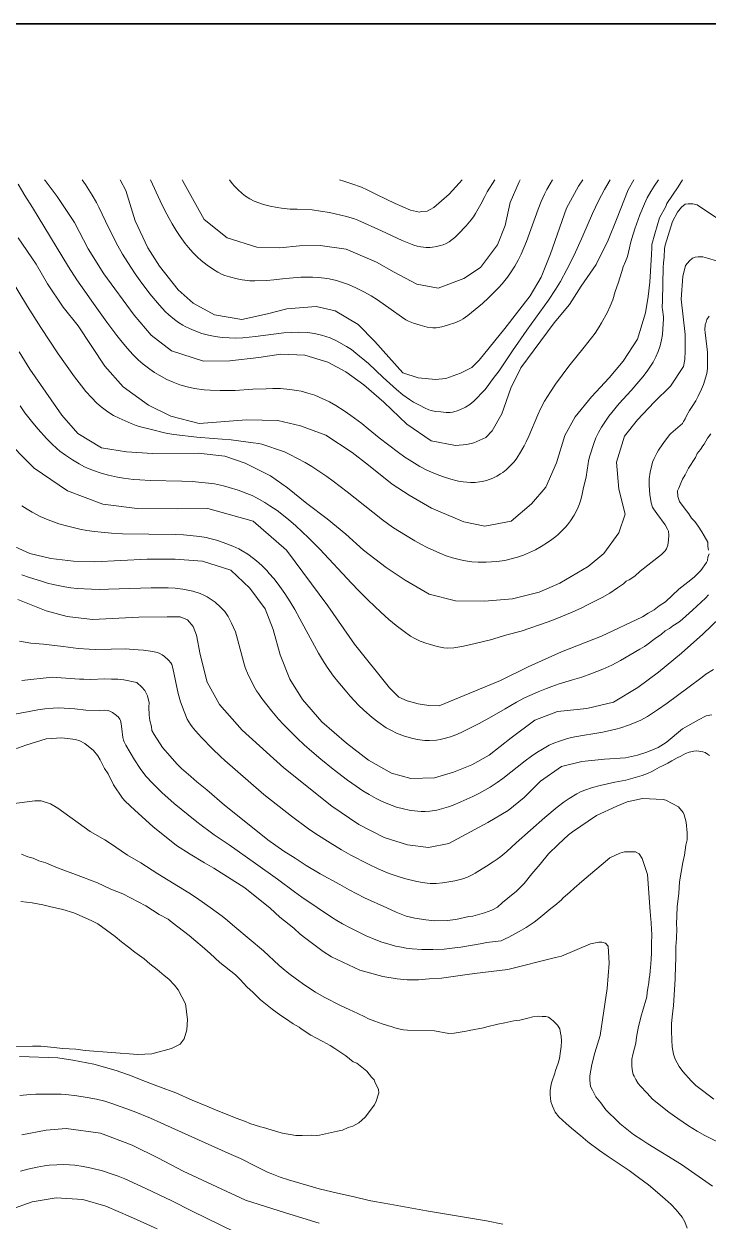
# Model space of a CAD drawing. Header units: metres. Extents: x 548946 to 557077, y 1838800 to 1845419.
# Drawn here: x 550508 to 550861, y 1844481 to 1845099 of the extents above; entities that cross this region are included whole.
import ezdxf

# ---------------------------------------------------------------- set-up
doc = ezdxf.new("R2010")
doc.units = ezdxf.units.M
doc.header["$LTSCALE"] = 28
for name, color, linetype, lineweight in [('1', 7, 'Continuous', 13), ('2', 7, 'Continuous', 13), ('55', 7, 'Continuous', 35)]:
    doc.layers.add(name, color=color, linetype=linetype, lineweight=lineweight)

msp = doc.modelspace()

# ---------------------------------------------------------------- linework, layer by layer
at = {"layer": '1'}
for points in [[(550810.95, 1844953.37), (550809.35, 1844950.04), (550806.5, 1844944.82), (550805.23, 1844942.75), (550803.11, 1844939.6), (550797.43, 1844932.28), (550789.6, 1844922.5), (550782.63, 1844913.14), (550780.03, 1844909.34), (550777.06, 1844904.39), (550775.17, 1844900.83), (550773.55, 1844897.4), (550768.88, 1844886.32), (550767.57, 1844883.51), (550766.5, 1844881.37), (550764.72, 1844878.12), (550762.75, 1844875.06), (550761.36, 1844873.24), (550759.85, 1844871.54), (550757.26, 1844869.1), (550755.45, 1844867.68), (550754.4, 1844866.97), (550752.45, 1844865.81), (550750.42, 1844864.8), (550747.08, 1844863.55), (550744.84, 1844862.99), (550743.57, 1844862.78), (550741.22, 1844862.58), (550738.83, 1844862.56), (550735.08, 1844862.81), (550732.63, 1844863.18), (550731.25, 1844863.48), (550728.71, 1844864.17), (550724.83, 1844865.45), (550722.45, 1844866.32), (550718.78, 1844867.84), (550716.39, 1844868.95), (550712.76, 1844870.84), (550707.21, 1844874.22), (550705.04, 1844875.61), (550701.68, 1844877.93), (550691.79, 1844885.6), (550686.13, 1844890.23), (550682.71, 1844892.92), (550677.07, 1844897.13), (550673.66, 1844899.52), (550669.4, 1844902.21), (550666.06, 1844904.04), (550662.72, 1844905.67), (550658.47, 1844907.48), (550655.01, 1844908.62), (550651.49, 1844909.53), (550649.25, 1844909.99), (550645.67, 1844910.54), (550640.76, 1844910.92), (550636.83, 1844910.96), (550633.4, 1844910.87), (550626.48, 1844910.56), (550617.51, 1844910.02), (550609.67, 1844909.89), (550604.55, 1844910.05), (550601.37, 1844910.3), (550596.5, 1844910.97), (550592.63, 1844911.8), (550588.96, 1844912.9), (550585.47, 1844914.22), (550582.15, 1844915.71), (550578.26, 1844917.8), (550575.82, 1844919.31), (550573.46, 1844920.91), (550570.07, 1844923.49), (550567.39, 1844925.84), (550564.7, 1844928.56), (550561.96, 1844931.6), (550559.19, 1844934.87), (550556.38, 1844938.4), (550551.26, 1844945.24), (550544.33, 1844954.77), (550539.81, 1844961.16), (550535.81, 1844967.02), (550531.54, 1844973.7), (550512.91, 1845004.31), (550508.91, 1845010.61), (550505.48, 1845016.44)], [(550519.09, 1845018.59), (550519.4, 1845018.23), (550525.66, 1845010.05), (550534.55, 1844996.58), (550541.55, 1844983.02), (550549.61, 1844970.21), (550565.38, 1844948.75), (550574.05, 1844938.43), (550584.6, 1844930.48), (550601.09, 1844925.11), (550614.66, 1844925.25), (550629.71, 1844926.96), (550641.08, 1844928.63), (550653.46, 1844928.13), (550665.29, 1844924.64), (550674.5, 1844919.59), (550683.77, 1844912.89), (550694.05, 1844904.02), (550706, 1844892.67), (550718.54, 1844884.06), (550731.17, 1844881.53), (550736.88, 1844882.03), (550740.6, 1844883.01), (550746.8, 1844885.71), (550749.97, 1844889.15), (550754.94, 1844897.97), (550759.68, 1844911.08), (550764.84, 1844921.57), (550782.02, 1844944.86), (550789.83, 1844954.38), (550796, 1844963.85), (550803.75, 1844975.01), (550809.83, 1844987.52), (550814.21, 1844998.17), (550820.22, 1845013.46), (550823.11, 1845018.59)], [(550558.06, 1845018.59), (550560.96, 1845013.06), (550565.9, 1844997.49), (550572.32, 1844983.48), (550578.33, 1844974.13), (550587.98, 1844961.88), (550595.74, 1844955.01), (550606.71, 1844949.02), (550620.96, 1844946.57), (550634.08, 1844949.58), (550644.08, 1844952.11), (550659.19, 1844953.32), (550668.98, 1844951), (550680.96, 1844943.97), (550689.56, 1844935.29), (550703.86, 1844919.13), (550711.81, 1844916.43), (550720.74, 1844915.69), (550726.2, 1844916.18), (550733.65, 1844918.88), (550739.61, 1844921.83), (550743.33, 1844925.52), (550756.5, 1844941.99), (550769.6, 1844958.72), (550775.23, 1844968.38), (550780.09, 1844980.49), (550788.34, 1845004.03), (550794.56, 1845015.28), (550796.86, 1845018.59)], [(550618.4, 1844967.52), (550614.47, 1844968.5), (550612.03, 1844969.31), (550610.72, 1844969.86), (550608.43, 1844971), (550606.22, 1844972.3), (550602.93, 1844974.53), (550599.84, 1844977.02), (550597.97, 1844978.79), (550595.67, 1844981.18), (550593.41, 1844983.69), (550591.67, 1844985.77), (550589.04, 1844989.35), (550586.95, 1844992.54), (550584.95, 1844995.9), (550583.42, 1844998.65), (550581.06, 1845003.17), (550578.83, 1845007.76), (550573.84, 1845018.59)], [(550650.7, 1844984.49), (550640.53, 1844983.47), (550628.54, 1844983.88), (550613.4, 1844988.65), (550601.53, 1844998.1), (550590.22, 1845018.28), (550590.07, 1845018.59)], [(550614.51, 1845018.59), (550615.92, 1845016.71), (550617.15, 1845015.28), (550618.85, 1845013.54), (550620.98, 1845011.63), (550622.71, 1845010.23), (550624.98, 1845008.74), (550627.32, 1845007.63), (550631.99, 1845005.91), (550635.42, 1845004.98), (550639.12, 1845004.27), (550641.3, 1845003.96), (550645.88, 1845003.55), (550649.49, 1845003.45), (550657.17, 1845003.05), (550661.54, 1845002.52), (550666.03, 1845001.73), (550674.92, 1844999.67), (550679.03, 1844998.43), (550680.78, 1844997.79), (550692.89, 1844992.35), (550703.58, 1844987.35), (550709.59, 1844984.87), (550711.41, 1844984.32), (550713.23, 1844983.99), (550715.9, 1844983.77), (550717.97, 1844983.79), (550719.31, 1844983.9), (550721.45, 1844984.26), (550723.18, 1844984.66), (550724.8, 1844985.12), (550726.35, 1844985.75), (550727.86, 1844986.66), (550729.34, 1844987.76), (550730.77, 1844988.93), (550732.51, 1844990.52), (550736.58, 1844994.8), (550739.21, 1844997.91), (550740.38, 1844999.53), (550741.42, 1845001.29), (550744.1, 1845006.06), (550746.16, 1845010.06)], [(550781.15, 1845018.59), (550779.92, 1845016.55), (550778.27, 1845013.64), (550777.05, 1845011.29), (550775.32, 1845007.44), (550773.75, 1845003.45), (550767.71, 1844986.8), (550766.42, 1844983.57), (550764.98, 1844980.31), (550763.4, 1844977.11), (550761.71, 1844974.11), (550759.46, 1844970.61), (550757.89, 1844968.39), (550755.17, 1844964.99), (550753.21, 1844962.84), (550748.13, 1844957.68), (550745.03, 1844954.8), (550737.43, 1844948.56), (550735.12, 1844946.92), (550733.78, 1844946.16), (550731.23, 1844945.05), (550726.99, 1844943.63), (550724.06, 1844942.76), (550721.08, 1844942.22), (550719.45, 1844942.19), (550716.52, 1844942.62), (550712.88, 1844943.6), (550709.42, 1844944.66), (550706.86, 1844945.68), (550705.51, 1844946.39), (550703.21, 1844947.92), (550697.97, 1844951.8), (550690.92, 1844956.74), (550687.63, 1844958.8), (550684.21, 1844960.7), (550679.62, 1844962.95), (550675.87, 1844964.54), (550672.76, 1844965.68), (550669.74, 1844966.62), (550666.02, 1844967.5), (550663.52, 1844967.92), (550660.35, 1844968.29), (550657.36, 1844968.45), (550654.41, 1844968.45), (550651.36, 1844968.33), (550645.42, 1844967.91), (550641.94, 1844967.56), (550637.36, 1844966.98), (550633.75, 1844966.71), (550627.53, 1844966.54), (550624.99, 1844966.6), (550620.98, 1844967.04), (550618.4, 1844967.52)], [(550764.54, 1845018.59), (550763.95, 1845017.53), (550759.31, 1845006.84), (550756.72, 1844994.99), (550752.76, 1844985.14), (550743.92, 1844973.46), (550735.43, 1844967.68), (550722.14, 1844962.74), (550711.24, 1844964.81), (550699.49, 1844970.97), (550690.39, 1844976.16), (550674.76, 1844982.9), (550661.21, 1844984.79), (550650.7, 1844984.49)], [(550746.16, 1845010.06), (550747.44, 1845012.35), (550751.34, 1845018.59)], [(550835.75, 1845018.59), (550833.54, 1845015.38), (550831.84, 1845012.65), (550829.97, 1845009.29), (550828.54, 1845006.24), (550826.26, 1845000.55), (550823.66, 1844993.26), (550822.1, 1844988.41), (550821.45, 1844985.93), (550820.93, 1844983.53), (550819.75, 1844979.03), (550818.82, 1844976.45), (550817.63, 1844973.72), (550816.84, 1844971.25), (550815.1, 1844965.37), (550813.55, 1844960.97), (550812.28, 1844956.65), (550810.95, 1844953.37)], [(550848.27, 1845018.59), (550845.91, 1845015.04), (550840.19, 1845006.48), (550839.57, 1845004.79), (550836.38, 1844998.95), (550833.87, 1844990.76), (550832.45, 1844985.33), (550832.46, 1844983.51), (550832.24, 1844980.04), (550831.43, 1844965.75), (550830.46, 1844958.39)], [(550574.34, 1844889.88), (550580.94, 1844888.15), (550582.64, 1844887.81), (550585.83, 1844887.34), (550597.62, 1844885.92), (550606.05, 1844885.17), (550615.43, 1844884.54), (550626.8, 1844883.01), (550629.69, 1844882.55), (550631.18, 1844882.21), (550633.7, 1844881.46), (550639.86, 1844879.41), (550642.87, 1844878.32), (550645.69, 1844877), (550653.6, 1844872.85), (550657, 1844870.74), (550664.81, 1844865.53), (550668.07, 1844863.17), (550675.3, 1844857.67), (550688.39, 1844847.18), (550693.5, 1844843.26), (550698.69, 1844839.51), (550701.37, 1844837.67), (550710.14, 1844832.39), (550713.23, 1844830.65), (550716.51, 1844829.02), (550723.03, 1844826.02), (550726.25, 1844824.71), (550729.59, 1844823.62), (550733.66, 1844822.56), (550736.2, 1844822.04), (550739.45, 1844821.57), (550742.82, 1844821.35), (550746.99, 1844821.37), (550752.35, 1844821.77), (550756.48, 1844822.36), (550759.81, 1844823.06), (550763.06, 1844823.97), (550766.23, 1844825.06), (550769.33, 1844826.34), (550772.34, 1844827.8), (550775.23, 1844829.44), (550778.64, 1844831.62), (550780.8, 1844833.1), (550782.91, 1844834.69), (550784.05, 1844835.66), (550786.04, 1844837.54), (550787.9, 1844839.54), (550788.85, 1844840.67), (550790.43, 1844842.78), (550792.26, 1844845.68), (550793.98, 1844848.91), (550795.13, 1844851.57), (550795.64, 1844853.04), (550796.31, 1844855.68), (550797.03, 1844859.11), (550798.51, 1844865.44), (550799.5, 1844872.22), (550799.77, 1844873.65), (550800.42, 1844876.2), (550802.41, 1844882.54), (550803.56, 1844885.55), (550804.9, 1844888.36), (550806.41, 1844891.04), (550808.08, 1844893.65), (550810.26, 1844896.69), (550811.71, 1844898.54), (550815.61, 1844903.19), (550821.7, 1844910), (550825.7, 1844914.61), (550827.7, 1844916.95), (550830.03, 1844919.92), (550831.43, 1844921.96), (550833.06, 1844924.64), (550834.47, 1844927.32), (550835.68, 1844930.08), (550836.7, 1844933.03), (550837.45, 1844936.01), (550837.83, 1844938.88), (550838.28, 1844944.59), (550838.37, 1844946.78), (550838.33, 1844947.94), (550837.83, 1844951.77), (550837.78, 1844952.73), (550837.9, 1844956.34), (550838.29, 1844973.45), (550838.39, 1844975.81), (550838.69, 1844978.7), (550838.92, 1844983.19), (550839.22, 1844984.96), (550842.98, 1844997.16), (550845.71, 1845001.98), (550847.66, 1845004.49), (550849.61, 1845006.03), (550851.17, 1845006.22), (550853.51, 1845006.22), (550855.84, 1845005.65), (550865.78, 1844999.09)], [(550830.46, 1844958.39), (550829.2, 1844949.95), (550825.02, 1844936.4), (550817.55, 1844925.01), (550810.37, 1844916.57), (550801.34, 1844906.66), (550792.86, 1844896.29), (550787.58, 1844886.81), (550783.21, 1844872.72), (550777.66, 1844860.02), (550770.24, 1844851.56), (550759.83, 1844842.5), (550746.15, 1844839.94), (550735.47, 1844842.28), (550718.67, 1844849.27), (550707.12, 1844855.96), (550698.35, 1844861.57), (550686.17, 1844871.5), (550677.82, 1844877.92), (550664.23, 1844886.92), (550651.23, 1844891.8), (550639.49, 1844894.53), (550623.32, 1844894.86), (550598.9, 1844892.85), (550584.23, 1844896.78), (550572.79, 1844902.47), (550559.66, 1844911.78), (550550.19, 1844922.52), (550536.4, 1844943.31), (550528.71, 1844952.85), (550520.6, 1844965.02), (550514.75, 1844975.15), (550505.47, 1844988.71)], [(550501.84, 1844967.19), (550510.36, 1844953.22), (550517.16, 1844942.5), (550526.2, 1844928.87), (550534.56, 1844917.03), (550538.1, 1844912.32), (550540.37, 1844909.52), (550543.25, 1844906.28), (550546.09, 1844903.46), (550548.3, 1844901.51), (550551.74, 1844898.91), (550554.63, 1844897.14), (550557.62, 1844895.69), (550563.83, 1844892.95), (550566.39, 1844891.92), (550567.88, 1844891.44), (550574.34, 1844889.88)], [(550861.96, 1844948.36), (550860.79, 1844946.62), (550860.33, 1844945.2), (550859.87, 1844943.79), (550859.66, 1844941.28), (550859.83, 1844939.82), (550861.1, 1844929.65), (550861.1, 1844924.44), (550861.1, 1844921.36), (550860.71, 1844918.66), (550859.02, 1844913.07), (550857.94, 1844910.59), (550856.23, 1844907.05), (550855.01, 1844904.68), (550853.25, 1844901.63)], [(550685.99, 1844801.83), (550681.29, 1844806.55), (550677.48, 1844810.51), (550661.16, 1844828.13), (550655.34, 1844833.9), (550648.82, 1844840.08), (550645.02, 1844843.35), (550639.08, 1844847.98), (550635.38, 1844850.55), (550632.8, 1844852.15), (550628.72, 1844854.43), (550626.13, 1844855.72), (550623.46, 1844856.91), (550618.96, 1844858.58), (550614.33, 1844860.01), (550611.45, 1844860.78), (550606.82, 1844861.74), (550603.61, 1844862.22), (550600.33, 1844862.59), (550595.24, 1844862.97), (550590, 1844863.18), (550573.6, 1844863.61), (550568.29, 1844863.88), (550564.98, 1844864.13), (550559.86, 1844864.73), (550556.66, 1844865.24), (550552.03, 1844866.22), (550548.29, 1844867.28), (550544.36, 1844868.66), (550541.31, 1844869.91), (550539.71, 1844870.65), (550536.97, 1844872.06), (550533.5, 1844874.12), (550529.85, 1844876.57), (550527, 1844878.74), (550525.48, 1844880.02), (550522.83, 1844882.49), (550520.2, 1844885.18), (550515.88, 1844889.94), (550513.07, 1844893.25), (550509.02, 1844898.5), (550506.55, 1844901.98)], [(550853.25, 1844901.63), (550851.87, 1844899.62), (550850.32, 1844896.84), (550849.51, 1844895.26), (550848.67, 1844893.92), (550848.15, 1844893), (550842.11, 1844887.71), (550841.55, 1844887.05), (550838.57, 1844883.17), (550836.46, 1844880.13), (550835.82, 1844879.19), (550834.91, 1844877.59), (550833.51, 1844874.85), (550832.75, 1844872.95), (550832.34, 1844871.45), (550831.55, 1844867.87), (550831.06, 1844864.36), (550830.94, 1844862.53), (550830.94, 1844860.96), (550831.3, 1844856.37), (550832.05, 1844852.02), (550832.69, 1844849.8), (550833.22, 1844848.93), (550835.01, 1844846.6), (550839.3, 1844840.6), (550840.52, 1844838.49), (550840.93, 1844837.34), (550841.19, 1844835.28), (550841.03, 1844832.72), (550840.65, 1844830.22), (550839.9, 1844828.31), (550839.18, 1844827.27), (550837.31, 1844825.43), (550826.44, 1844816.72), (550823.58, 1844814.15), (550820.7, 1844812.24), (550819.19, 1844811.63), (550817.72, 1844810.24), (550814.64, 1844808.25), (550810.65, 1844805.45), (550806.71, 1844803.23), (550799.28, 1844799.39), (550796.28, 1844797.89), (550791.32, 1844795.66), (550783.46, 1844792.34), (550778.98, 1844790.6), (550764.95, 1844785.91), (550757.52, 1844783.97), (550749.18, 1844781.38), (550738.39, 1844778.72), (550734.34, 1844777.87), (550730.27, 1844777.26), (550727.01, 1844777.14), (550725.14, 1844777.27), (550721.65, 1844777.91), (550718.15, 1844778.87), (550716.26, 1844779.48), (550712.96, 1844780.71), (550709.7, 1844782.27), (550707.88, 1844783.33), (550704.57, 1844785.61), (550700.5, 1844788.78), (550696.79, 1844791.84), (550692.56, 1844795.56), (550685.99, 1844801.83)], [(550861.68, 1844827.67), (550861.27, 1844829.45), (550861.22, 1844831.68), (550859.44, 1844834.92), (550858.19, 1844837.01), (550856.22, 1844840.03), (550854.53, 1844842.47), (550852.92, 1844844.12), (550851.45, 1844846.38), (550849.08, 1844849.36), (550846.67, 1844852.73), (550845.78, 1844855.27), (550845.64, 1844858.29), (550846.3, 1844859.58), (550846.92, 1844861.28), (550848.2, 1844864.26), (550849.58, 1844866.44), (550851.22, 1844869.87), (550854.85, 1844875.35), (550855.83, 1844877.49), (550857.42, 1844879.5), (550858.62, 1844881.46), (550859.33, 1844882.35), (550861.02, 1844885.38), (550862.79, 1844887.61)], [(550497.2, 1844886.63), (550513.71, 1844869.83), (550530.91, 1844858.19), (550549.21, 1844851.37), (550566.86, 1844849.18), (550587.46, 1844848.98), (550603.32, 1844849.12), (550626.81, 1844842.51), (550643.99, 1844827.69), (550665.29, 1844798.86), (550678.97, 1844779.07), (550697.02, 1844756.55), (550701.83, 1844751.79), (550706.2, 1844749.84), (550711.89, 1844748.33), (550717.35, 1844747.46), (550722.6, 1844747.25), (550754.39, 1844760.31), (550768.56, 1844767.51), (550785.86, 1844775.18), (550806.41, 1844783.23), (550827.63, 1844793.26), (550830.45, 1844795.13), (550833.54, 1844796.91), (550836.16, 1844798.83), (550839.36, 1844801.02), (550846.33, 1844807.49), (550850.99, 1844811.06), (550854.14, 1844813.64), (550857.61, 1844817.08), (550860.58, 1844821.26), (550861.07, 1844822.33), (550861.28, 1844823.98)], [(550861.65, 1844804.49), (550860.09, 1844802.88), (550853.43, 1844796.73), (550848.13, 1844792.03), (550846.28, 1844790.53), (550843.27, 1844788.55), (550841.45, 1844787.24), (550839.27, 1844786), (550837.43, 1844784.29), (550834.04, 1844782), (550829.85, 1844778.82), (550828.62, 1844777.99), (550826.15, 1844776.46), (550816.29, 1844770.72), (550811.72, 1844768.37), (550807.06, 1844766.25), (550800.99, 1844763.86), (550796.27, 1844762.18), (550791.54, 1844760.66), (550784.63, 1844758.6), (550780.86, 1844757.33), (550777.99, 1844756.28), (550773.72, 1844754.58), (550769.51, 1844752.71), (550766.76, 1844751.36), (550762.59, 1844749.13), (550756.75, 1844745.71), (550749.83, 1844741.86), (550743.37, 1844738.13), (550734.09, 1844733.6), (550731.35, 1844732.38), (550728.58, 1844731.36), (550725.29, 1844730.4), (550723.28, 1844729.93), (550721.22, 1844729.61), (550717.69, 1844729.42), (550715.28, 1844729.51), (550713.94, 1844729.63), (550711.53, 1844729.99), (550709.04, 1844730.52), (550704.87, 1844731.7), (550702.11, 1844732.68), (550700.63, 1844733.29), (550698.04, 1844734.54), (550695.41, 1844736.05), (550691.01, 1844739.06), (550688.11, 1844741.32), (550683.83, 1844745.07), (550681.14, 1844747.71), (550676.82, 1844752.31), (550674.13, 1844755.39), (550670.43, 1844759.88), (550668.25, 1844762.69), (550664.94, 1844767.26), (550662.47, 1844770.98), (550660.43, 1844774.45), (550650.87, 1844792.23), (550648.15, 1844797.04), (550645.74, 1844801.02), (550643.04, 1844805.17), (550639.59, 1844810.05), (550637.37, 1844812.93), (550635.06, 1844815.65), (550633.72, 1844817.12), (550631.17, 1844819.7), (550628.48, 1844822.12), (550626.93, 1844823.37), (550624.05, 1844825.46), (550621.08, 1844827.3), (550619.4, 1844828.21), (550616.32, 1844829.64), (550611.27, 1844831.56), (550607.81, 1844832.7), (550604.33, 1844833.65), (550602.46, 1844834.06), (550599.18, 1844834.59), (550590.81, 1844835.45), (550586.49, 1844835.72), (550559.36, 1844836.05), (550553.58, 1844836.41), (550544.9, 1844837.25), (550540.98, 1844837.76), (550537.24, 1844838.49), (550530.39, 1844840.11), (550526.4, 1844841.25), (550521.06, 1844843.24), (550516.92, 1844845.05), (550512.79, 1844847.14), (550510.11, 1844848.69), (550507.4, 1844850.4)], [(550867.41, 1844792.65), (550858.62, 1844784.25), (550847.64, 1844774.56), (550835.77, 1844764.64), (550825.24, 1844756.69), (550812.57, 1844749.28), (550798.92, 1844745.91), (550783.64, 1844744.31), (550772.04, 1844740.01), (550759.83, 1844730.83), (550748.51, 1844721.88), (550739.59, 1844716.84), (550730.14, 1844713.17), (550720.22, 1844710.1), (550708.05, 1844709.76), (550698.12, 1844712.53), (550686.3, 1844719.37), (550674.79, 1844728.07), (550662.11, 1844739.11), (550652.1, 1844750.57), (550645.72, 1844761.02), (550640.65, 1844773.7), (550636.97, 1844786.66), (550632.9, 1844797.37), (550625.06, 1844808.05), (550615.18, 1844817.32), (550600.63, 1844821.91), (550586.48, 1844822.9), (550572.05, 1844822.96), (550544.8, 1844821.56), (550534.11, 1844821.9), (550522.39, 1844823.3), (550511.58, 1844825.84), (550497.88, 1844832.09)], [(550861.28, 1844823.98), (550861.9, 1844825.67)], [(550505.33, 1844802.11), (550519.88, 1844796.36), (550530.86, 1844793.45), (550543.78, 1844791.79), (550567.67, 1844793.07), (550582.37, 1844793.24), (550589.07, 1844793.24), (550592.87, 1844791.63), (550595.76, 1844788.23), (550597.57, 1844783.75), (550599.38, 1844773.72), (550603.04, 1844759.54), (550609.43, 1844747.92), (550621.06, 1844734.69), (550642.49, 1844715.29), (550667.34, 1844695.5), (550681.27, 1844686.04), (550694.23, 1844679.45), (550706.36, 1844675.63), (550717.16, 1844674.26), (550727.71, 1844676.36), (550747.79, 1844687.21), (550758.26, 1844693.34), (550766.6, 1844700), (550774.99, 1844708.49), (550785.84, 1844715.95), (550796.33, 1844718.57), (550808.01, 1844719.76), (550818.84, 1844720.5), (550824.95, 1844721.84), (550829.88, 1844723.35), (550835.65, 1844725.87), (550839.72, 1844728.39), (550848.21, 1844735.45), (550856.53, 1844740.15), (550860.43, 1844742.17), (550863.32, 1844742.68)], [(550506.15, 1844780.7), (550512.02, 1844779.68), (550518.65, 1844779.08), (550528.73, 1844777.93), (550536.5, 1844776.95), (550542.21, 1844776.46), (550545.26, 1844776.41), (550553.5, 1844776.61), (550560.66, 1844776.66), (550567.45, 1844776.28), (550570.12, 1844775.99), (550575, 1844775.31), (550577.17, 1844774.87), (550578.2, 1844774.52), (550579.73, 1844773.69), (550581.05, 1844772.68), (550583.1, 1844770.86), (550584.24, 1844769.47), (550584.72, 1844768.59), (550585.31, 1844766.78), (550588.02, 1844753.72), (550589.32, 1844749.39), (550591.14, 1844744.31), (550592.76, 1844740.38), (550594.37, 1844737.71), (550595.2, 1844736.56), (550596.9, 1844734.46), (550600.06, 1844730.94), (550605.68, 1844725.07), (550609.82, 1844721.14), (550612.1, 1844719.1), (550624.11, 1844708.6), (550632.26, 1844701.66), (550646.48, 1844690.42), (550655.27, 1844683.85)], [(550507.39, 1844760.32), (550523.06, 1844762.11), (550537.2, 1844761.01), (550539.42, 1844761.06), (550542.89, 1844760.85), (550550.14, 1844761.26), (550553.61, 1844761.05), (550556.86, 1844761.01), (550559.93, 1844760.75), (550566.79, 1844759.3), (550569.28, 1844756.95), (550570.89, 1844755.3), (550572.23, 1844752.41), (550573.04, 1844748.86), (550572.87, 1844746.81), (550573.14, 1844742.58), (550573.46, 1844739.78), (550574.22, 1844736.62), (550574.45, 1844734.62), (550575.7, 1844732.53), (550579.9, 1844725.91), (550583.87, 1844721.3), (550587.35, 1844717.43), (550589.84, 1844715.08), (550594.57, 1844710.95), (550597.73, 1844708.07), (550602.86, 1844703.99), (550611.86, 1844696.09), (550622.11, 1844687.92), (550634.37, 1844678.16), (550642.53, 1844672.4), (550648.41, 1844668.8), (550654.11, 1844664.99), (550661.28, 1844660.74), (550671.44, 1844655.2), (550676.21, 1844652.49), (550684.18, 1844648.33), (550695.71, 1844643.15), (550700.43, 1844640.85), (550705.73, 1844638.81), (550710.1, 1844637.89), (550715.88, 1844636.92), (550720.2, 1844636.4), (550726.87, 1844636.54), (550731.28, 1844637.04), (550737.99, 1844638.62), (550739.99, 1844638.84), (550746.08, 1844640.55), (550749.77, 1844641.98), (550752.84, 1844643.54), (550755.42, 1844645.86), (550760.79, 1844650.32), (550762.48, 1844651.53), (550766.47, 1844655.63), (550770.55, 1844660.75), (550774.86, 1844665.7), (550779.12, 1844671.05), (550784.05, 1844675.87), (550789.37, 1844680.73), (550791.42, 1844682.38), (550803.86, 1844690.68), (550814.26, 1844695.51), (550819.68, 1844697.75), (550827.6, 1844699.45), (550838.19, 1844699.03), (550839.65, 1844698.59), (550846.11, 1844695.27), (550848.48, 1844692.29)], [(550502.69, 1844742.81), (550511.16, 1844744.31), (550515.71, 1844745.21), (550519.31, 1844745.74), (550523.52, 1844746.17), (550526.1, 1844746.26), (550529.21, 1844746.18), (550534.66, 1844745.73), (550540.45, 1844745.11), (550547.42, 1844744.97), (550549.89, 1844745.01), (550551.84, 1844744.88), (550552.75, 1844744.65), (550554.12, 1844743.94), (550555.6, 1844742.79), (550557.02, 1844741.61), (550557.94, 1844740.5), (550558.29, 1844739.72), (550558.64, 1844738.02), (550558.91, 1844735.42), (550559.55, 1844730.98), (550559.81, 1844729.66), (550560.11, 1844728.8), (550561.07, 1844727.02), (550565.47, 1844719.55), (550568.39, 1844714.99), (550571.41, 1844710.98), (550574.72, 1844707.35), (550579.63, 1844702.67)], [(550655.27, 1844683.85), (550659.11, 1844681.27), (550666.42, 1844676.58), (550672.24, 1844673.1), (550677.11, 1844670.33), (550685.81, 1844665.77), (550691.57, 1844663.12), (550696.96, 1844660.91), (550701.02, 1844659.51), (550704.86, 1844658.31), (550711.18, 1844656.71), (550714.06, 1844656.15), (550716.51, 1844655.8), (550717.97, 1844655.72), (550721.07, 1844655.75), (550724.47, 1844656.06), (550727.72, 1844656.51), (550730.69, 1844657.04), (550734.83, 1844658.08), (550737.32, 1844659), (550739.67, 1844660.17), (550741.33, 1844661.1), (550747.13, 1844664.63), (550750.5, 1844666.78), (550752.65, 1844668.25), (550754.54, 1844669.67), (550757.56, 1844672.12), (550762.4, 1844676.65), (550769.81, 1844683.12), (550777.16, 1844689.71), (550783.55, 1844695.08), (550787.16, 1844697.8), (550789.68, 1844699.5), (550793.73, 1844701.93), (550795.66, 1844702.88), (550797.81, 1844703.74), (550801.83, 1844705.15), (550805.69, 1844706.25), (550813.35, 1844708.03), (550818.89, 1844709.05), (550820.14, 1844709.33), (550827.48, 1844711.42), (550830.15, 1844712.39), (550832.41, 1844713.51), (550833.86, 1844714.25), (550836.27, 1844715.77), (550837.82, 1844716.42), (550840.62, 1844717.79), (550842.7, 1844718.88), (550845.38, 1844720.53), (550847.29, 1844721.41), (550849.82, 1844722.66), (550851.65, 1844723.44), (550853.98, 1844723.99), (550855.3, 1844724.14), (550856.66, 1844723.91), (550858.61, 1844723.56), (550859.89, 1844723.22), (550861.13, 1844722.41), (550862.08, 1844721.65)], [(550579.63, 1844702.67), (550585.97, 1844697), (550593.12, 1844691.11), (550597.75, 1844687.43), (550599.82, 1844685.81), (550604.55, 1844682.32), (550606.54, 1844680.87), (550614.37, 1844675.55), (550627.99, 1844666.06), (550639.3, 1844657.9), (550648.07, 1844651.39), (550651.9, 1844648.65), (550667.63, 1844638.05), (550669.89, 1844636.59), (550672.88, 1844634.84), (550676.77, 1844632.74), (550682.64, 1844629.87), (550685.07, 1844628.74), (550690.05, 1844626.63), (550693.18, 1844625.44), (550697.35, 1844624.14), (550700.17, 1844623.38), (550703.18, 1844622.77), (550705.6, 1844622.37), (550708.68, 1844622.03), (550713.8, 1844621.7), (550719.34, 1844621.59), (550725.25, 1844621.85), (550730.76, 1844622.43), (550733.85, 1844622.9), (550744.81, 1844624.78), (550747.05, 1844625.26), (550754.7, 1844626.06), (550756.68, 1844627.15), (550758.69, 1844628), (550763.94, 1844630.95), (550767.55, 1844632.97), (550771.71, 1844635.67), (550774.1, 1844637.55), (550777.27, 1844640.14), (550780.31, 1844642.84), (550782.38, 1844644.32), (550785.53, 1844647.15), (550786.64, 1844648.27), (550790.14, 1844651.27), (550792.4, 1844653.26), (550796.23, 1844656.67), (550810.72, 1844668.98), (550815.82, 1844671.41), (550818.27, 1844672.01), (550821.74, 1844672.01), (550823.98, 1844672.01), (550825.82, 1844671), (550827.45, 1844668.58), (550830.1, 1844660.3), (550831.57, 1844641.21), (550831.91, 1844637.16), (550832.07, 1844635.69), (550832.16, 1844631.61), (550832.36, 1844629.9), (550832.15, 1844624.05), (550832.14, 1844619.83), (550831.98, 1844616.84), (550831.79, 1844614.09), (550831.45, 1844610.58)], [(550502.15, 1844696.77), (550514.06, 1844698.25), (550517.4, 1844698.25), (550522.24, 1844696.77), (550525.96, 1844694.56), (550542.71, 1844682.44), (550550.14, 1844678.13), (550552.59, 1844676.63), (550561.98, 1844670.32), (550568.82, 1844666.3), (550577.53, 1844660.73), (550593.53, 1844650.89), (550597.55, 1844648.26), (550604.58, 1844643.36), (550610.76, 1844638.79), (550613.56, 1844636.58), (550617.34, 1844633.42), (550631.98, 1844620.89), (550640.18, 1844613.36), (550642.24, 1844611.59), (550645.12, 1844609.28), (550649.06, 1844606.28), (550653.34, 1844603.21), (550658.85, 1844599.65), (550663.34, 1844597.14), (550672.16, 1844592.56), (550676.2, 1844590.67), (550680.66, 1844588.7), (550684.3, 1844586.86), (550686.25, 1844585.96), (550689.57, 1844584.63), (550693.22, 1844583.32), (550694.94, 1844582.87), (550696.46, 1844582.33), (550697.99, 1844581.9), (550699.78, 1844581.22), (550703.25, 1844580.42), (550704.33, 1844580.22), (550706.27, 1844580.08), (550720.29, 1844579.66), (550727.63, 1844578.36), (550730.46, 1844578.56), (550732.41, 1844578.78), (550736.55, 1844579.5), (550738.23, 1844579.94), (550745.52, 1844581.26), (550747.31, 1844581.83), (550753, 1844583.1), (550756.51, 1844583.87), (550761.24, 1844584.77), (550764.28, 1844585.24), (550768.39, 1844586.2), (550770.92, 1844586.86), (550773.96, 1844587.33), (550775.84, 1844587.17), (550777.72, 1844587.01), (550779, 1844586.66), (550780.6, 1844585.61), (550781.56, 1844584.85), (550782.54, 1844583.84), (550783.79, 1844582.62), (550784.99, 1844580.77), (550785.24, 1844578.57), (550785.55, 1844576.99), (550785.72, 1844574.41), (550785.67, 1844571.55), (550785.32, 1844569.16), (550784.76, 1844565.38), (550784.03, 1844563.06), (550782.73, 1844559.2), (550782.38, 1844557.92), (550780.78, 1844553.4), (550780.54, 1844552.25), (550779.92, 1844548.96), (550779.93, 1844546.73), (550780.32, 1844543.3), (550781.08, 1844540.91)], [(550848.48, 1844692.29), (550849.01, 1844691.14), (550850.05, 1844687.4), (550850.68, 1844681.8), (550850.69, 1844678.15), (550849.98, 1844675.43), (550849.15, 1844670.27), (550848.36, 1844666.53), (550846.64, 1844656.61), (550846.3, 1844650.69), (550845.47, 1844643.7), (550845.09, 1844634.54), (550845.32, 1844632.53), (550845.11, 1844627.24), (550844.76, 1844623.15), (550844.73, 1844616.25), (550844.6, 1844613.8), (550844.44, 1844606.28), (550843.54, 1844592.8), (550842.79, 1844586.84), (550842.58, 1844583.37), (550842.59, 1844579.72), (550842.73, 1844574.87), (550842.92, 1844571.44), (550843.55, 1844567.66), (550844.44, 1844565.13), (550846.5, 1844561.31), (550848.42, 1844558.69), (550852.61, 1844553.89), (550855.11, 1844551.54), (550858.45, 1844548.88), (550864.42, 1844544.48)], [(550507.28, 1844670.85), (550510.48, 1844669.39), (550513.2, 1844668.68), (550516.18, 1844667.4), (550519.74, 1844666.38), (550524.86, 1844664.13), (550539.25, 1844658.86), (550546.46, 1844656.03), (550553.32, 1844652.76), (550559.46, 1844650.41), (550571.31, 1844644.25), (550578.31, 1844639.78), (550582.85, 1844637.25), (550584.86, 1844635.65), (550593.73, 1844628.95), (550597.11, 1844625.89), (550600.46, 1844623.23), (550604.51, 1844619.63), (550609.51, 1844614.93), (550617.53, 1844608.54), (550620.03, 1844606.19), (550623.51, 1844602.32), (550626.67, 1844599.44), (550630.55, 1844595.62), (550636.57, 1844590.83)], [(550506.96, 1844646.32), (550512.73, 1844645.73), (550518.17, 1844644.74), (550521.74, 1844643.9), (550528.62, 1844642.2), (550534.15, 1844640.48), (550543.14, 1844636.66), (550546.57, 1844634.82), (550555.48, 1844628.39), (550558.88, 1844625.68), (550562.43, 1844622.86), (550565.7, 1844620.25), (550570.55, 1844616.83), (550573.44, 1844614.31), (550577.25, 1844611.27), (550580.82, 1844608.21), (550583.14, 1844606.36), (550586.22, 1844603.24), (550588.1, 1844600.85), (550591.75, 1844593.66), (550592.88, 1844585.51), (550592.58, 1844580.23), (550591.1, 1844575.53), (550589.02, 1844572.88), (550584.57, 1844570.53), (550574.48, 1844567.89), (550567.29, 1844567.51), (550540.07, 1844569.62), (550535.18, 1844570.18), (550528.43, 1844570.66), (550524.05, 1844571.03), (550517.27, 1844571.75), (550512.92, 1844571.87), (550493.74, 1844571.56)], [(550831.45, 1844610.58), (550831.32, 1844608.46), (550831.02, 1844606.69), (550830.78, 1844604.43), (550830.35, 1844601.66), (550829.98, 1844599.51), (550829.74, 1844597.25), (550827.51, 1844589.69), (550827.08, 1844587.91), (550826.35, 1844585.32), (550825.33, 1844581.02), (550824.47, 1844576.37), (550824.09, 1844573.37), (550823.48, 1844570.71), (550822.57, 1844567.42), (550822.14, 1844565.06), (550822.04, 1844563.18), (550822.07, 1844561.26), (550822.39, 1844558.72), (550822.84, 1844557.2), (550823.21, 1844556.31), (550824.1, 1844554.6), (550825.36, 1844552.6), (550826.53, 1844551.11), (550829.82, 1844547.66), (550831.44, 1844545.78), (550832.63, 1844544.57), (550834.45, 1844543.02), (550841.14, 1844537.73), (550845.76, 1844534.42), (550851.25, 1844530.73), (550855.8, 1844527.9), (550859.73, 1844525.73), (550865.51, 1844522.86)], [(550636.57, 1844590.83), (550640.98, 1844587.68), (550643.38, 1844586.13), (550647.35, 1844583.33), (550650.38, 1844581.65), (550651.49, 1844580.76), (550656.53, 1844577.48), (550659.11, 1844576.15), (550662.59, 1844574.11), (550666.46, 1844572.12), (550668.87, 1844570.57), (550674.57, 1844566.75), (550678.36, 1844563.74), (550680.27, 1844562.94), (550685.4, 1844558.86), (550687.76, 1844555.88), (550689.15, 1844554.42), (550689.73, 1844552.86), (550690.76, 1844550.95), (550691.34, 1844549.4), (550691.52, 1844547.79), (550690.19, 1844543.39), (550689.4, 1844541.47), (550684.43, 1844535.23), (550682.79, 1844533.63), (550681.32, 1844532.24), (550678.08, 1844530.46)], [(550678.08, 1844530.46), (550675.72, 1844529.79), (550672.83, 1844528.44), (550670.25, 1844527.95), (550660.96, 1844525.88), (550659.36, 1844525.7), (550656.91, 1844525.83), (550652.06, 1844525.68), (550648.81, 1844525.72), (550641.78, 1844526.95), (550639.91, 1844527.35), (550632.12, 1844529.91), (550630.47, 1844530.13), (550625, 1844531.94), (550622.86, 1844532.92), (550618, 1844534.6), (550606.52, 1844539.38), (550602.91, 1844540.79), (550595.25, 1844543.98), (550586.92, 1844547.7), (550578.46, 1844550.79), (550569.78, 1844554.07), (550564.26, 1844556.28), (550556.02, 1844559.2), (550544.49, 1844562.55), (550533.72, 1844564.58), (550525.88, 1844565.71), (550506.13, 1844566.52)], [(550755.51, 1844480), (550747.02, 1844481.64), (550716.19, 1844486.82), (550697.19, 1844490.37), (550689.35, 1844491.71), (550686.58, 1844492.14), (550678.79, 1844494.11), (550670.27, 1844496), (550660.72, 1844498.26), (550644.96, 1844502.8), (550640.71, 1844504.17), (550636.3, 1844505.91), (550634.47, 1844506.69), (550628.7, 1844509.51), (550620.16, 1844513.88), (550615.46, 1844515.88), (550601.96, 1844521.86), (550591.65, 1844526.51), (550579.15, 1844532.32), (550573.76, 1844534.66), (550565.39, 1844538.03), (550554.37, 1844542.11), (550552.3, 1844542.8), (550550.23, 1844543.38), (550545.96, 1844544.41), (550541.03, 1844545.38), (550535.71, 1844546.19), (550530.02, 1844546.81), (550527.62, 1844546.98), (550523.94, 1844547.08), (550517.71, 1844547.05), (550514.59, 1844546.99), (550511.72, 1844546.83), (550506.29, 1844546.36)], [(550781.08, 1844540.91), (550782.56, 1844537.73), (550784.44, 1844535.34), (550788.18, 1844531.92), (550790.93, 1844529.51), (550795.84, 1844525.6), (550799.41, 1844522.53), (550805.37, 1844518), (550809.41, 1844515.24), (550820.69, 1844507.59), (550825.43, 1844504.04), (550830.69, 1844500.3), (550834.12, 1844497.34), (550839.22, 1844492.83), (550842.38, 1844490.09), (550844.91, 1844487.4), (550848.08, 1844483.55), (550849.34, 1844481.21), (550850.57, 1844478)], [(550506.66, 1844507.26), (550510.47, 1844508.29), (550515.29, 1844509.36), (550519.09, 1844510.03), (550521.58, 1844510.35), (550525.47, 1844510.64), (550528.71, 1844510.69), (550532.01, 1844510.58), (550534.67, 1844510.38), (550539, 1844509.8), (550543.4, 1844508.93), (550548.99, 1844507.43), (550553.43, 1844506.01), (550557.05, 1844504.69), (550560.51, 1844503.28), (550571.43, 1844498.39), (550584.75, 1844491.99), (550595.21, 1844486.72), (550617.44, 1844475.93)], [(550501.13, 1844487.37), (550512.67, 1844491.42), (550525.07, 1844493.63), (550538.86, 1844492.65), (550550.75, 1844489.25), (550563.52, 1844483.77), (550577.29, 1844477.49)]]:
    msp.add_lwpolyline(points, dxfattribs=at)
at = {"layer": '2'}
for points in [[(550538.51, 1845018.59), (550540.2, 1845016.24), (550543.76, 1845010.73), (550545.95, 1845006.88), (550547.19, 1845004.49), (550552.27, 1844993.73), (550556.85, 1844984.49), (550559.26, 1844980.3), (550563.57, 1844973.5), (550565.85, 1844970.11), (550568.39, 1844966.55), (550573.45, 1844959.87), (550578.39, 1844953.97), (550581.4, 1844950.76)], [(550581.4, 1844950.76), (550583.24, 1844948.99), (550586.2, 1844946.54), (550588.26, 1844945.05), (550590.41, 1844943.68), (550591.64, 1844942.99), (550593.9, 1844941.86), (550596.27, 1844940.85), (550600.26, 1844939.4), (550603.7, 1844938.44), (550607.18, 1844937.79), (550610.71, 1844937.36), (550614.29, 1844937.07), (550617.86, 1844936.96), (550621.34, 1844937.08), (550627.98, 1844937.72), (550642.63, 1844939.68), (550646.25, 1844939.91), (550649.9, 1844939.97), (550654.7, 1844939.82), (550658.35, 1844939.29), (550661.92, 1844938.46), (550664.21, 1844937.84), (550666.44, 1844937.1), (550669.75, 1844935.6), (550674.9, 1844932.7), (550677.37, 1844931.09), (550679.76, 1844929.26), (550686.24, 1844923.81), (550693.79, 1844916.69), (550700.71, 1844910.47), (550703.97, 1844907.74), (550707.3, 1844905.28), (550709.43, 1844903.98), (550712.8, 1844902.17), (550715.06, 1844901.02), (550717.32, 1844900.05), (550718.56, 1844899.65), (550720.75, 1844899.2), (550723.53, 1844898.87), (550726.29, 1844898.65), (550728.39, 1844898.67), (550729.51, 1844898.81), (550731.44, 1844899.3), (550733.31, 1844900), (550736.2, 1844901.3), (550738.47, 1844902.67), (550740.5, 1844904.45), (550746.16, 1844910.23), (550746.99, 1844911.23), (550750.55, 1844916.13), (550753.59, 1844920.05), (550760.51, 1844930.42), (550767.98, 1844941.08), (550779.07, 1844956.5), (550782.69, 1844962.08), (550785.21, 1844966.16), (550788.58, 1844972.4), (550792.24, 1844979.69), (550796.75, 1844989.66), (550801.74, 1845001.22), (550804.83, 1845007.84), (550807.89, 1845013.7), (550810.81, 1845018.59)], [(550671.19, 1845018.59), (550673.54, 1845018), (550677.55, 1845016.63), (550682.62, 1845014.77), (550685.61, 1845013.49), (550690.77, 1845010.83), (550699.99, 1845006.4), (550707.87, 1845003.04), (550712.46, 1845001.94), (550713.44, 1845002.25), (550716.46, 1845002.39), (550717.97, 1845003.37)], [(550717.97, 1845003.37), (550719.88, 1845004.4), (550727.83, 1845011.18), (550733.07, 1845016.84), (550734.46, 1845018.59)], [(550865.7, 1844976.77), (550861.11, 1844978.26), (550858.77, 1844978.83), (550856.23, 1844978.83), (550854.68, 1844978.64), (550853.31, 1844978.26), (550851.75, 1844976.91), (550849.8, 1844974.4), (550848.44, 1844968.8), (550847.45, 1844957.14), (550849.52, 1844938.76), (550849.52, 1844930.44), (550849.36, 1844925.89), (550848.72, 1844922.27), (550842.07, 1844912.19), (550833.61, 1844903.86), (550824.99, 1844894.75), (550818.32, 1844886.38), (550814.11, 1844873.07), (550815.31, 1844859.11), (550818.69, 1844846.15), (550815.33, 1844836.5), (550807.64, 1844825.97), (550799.51, 1844819.21), (550784.87, 1844810.56), (550774.34, 1844805.94), (550760.49, 1844802.59), (550746.03, 1844801.33), (550731.03, 1844801.41), (550717.56, 1844804.84), (550705.17, 1844812.2), (550695.28, 1844818.7), (550683.72, 1844827.68), (550674.53, 1844835.91), (550664.87, 1844843.83), (550654.45, 1844851.67), (550644.51, 1844859.81), (550635.69, 1844865.93), (550622.63, 1844872.45), (550612.06, 1844876.08), (550598.42, 1844877.58), (550574.81, 1844877.45), (550561.37, 1844878.33), (550548.43, 1844880.42), (550536.29, 1844887.81), (550527.99, 1844897.16), (550511.57, 1844920.96), (550505.98, 1844929.98)], [(550816.39, 1844735.91), (550813.8, 1844735.22), (550807.04, 1844733.77), (550802.95, 1844733.05), (550796.57, 1844732.07), (550790.85, 1844730.94), (550787.8, 1844730.11), (550784.81, 1844729.14), (550781.81, 1844727.99), (550779.48, 1844726.95), (550775.95, 1844725.03), (550773.12, 1844723.25), (550770.37, 1844721.38), (550767.1, 1844719), (550755.44, 1844709.82), (550752.63, 1844707.8), (550748.98, 1844705.45), (550743.54, 1844702.34), (550740.08, 1844700.6), (550733.88, 1844697.72), (550729.93, 1844696.07), (550727.52, 1844695.23), (550723.84, 1844694.15), (550721.43, 1844693.56), (550719.06, 1844693.1), (550717.78, 1844692.94), (550715.52, 1844692.82), (550713.32, 1844692.84), (550709.94, 1844693.08), (550707.13, 1844693.48), (550704.25, 1844694.11), (550700.73, 1844695.12), (550698.51, 1844695.87), (550696.27, 1844696.74), (550692.62, 1844698.38), (550690.23, 1844699.59), (550686.55, 1844701.6), (550683.38, 1844703.52), (550679.85, 1844705.85), (550675.38, 1844708.99), (550667.99, 1844714.59), (550661.71, 1844719.73), (550656.91, 1844723.84), (550653.11, 1844727.26), (550649.47, 1844730.72), (550642.43, 1844737.75), (550639.85, 1844740.47), (550636.42, 1844744.52), (550631.27, 1844751.12), (550629.4, 1844753.68), (550628.51, 1844755.05), (550627.15, 1844757.42), (550625.65, 1844760.38), (550624.18, 1844763.38), (550622.65, 1844767.04), (550621.92, 1844769.42), (550618.67, 1844781.72), (550617.55, 1844785.45), (550616.64, 1844787.76), (550615.61, 1844790.01), (550613.79, 1844793.38), (550612.03, 1844795.96), (550609.93, 1844798.29), (550607.05, 1844800.8), (550605.06, 1844802.24), (550602.95, 1844803.53), (550601.71, 1844804.17), (550599.37, 1844805.19), (550595.56, 1844806.44), (550593.04, 1844807.03), (550590.48, 1844807.48), (550586.42, 1844807.94), (550582.91, 1844808.13), (550579.09, 1844808.18), (550574.15, 1844808.1), (550552.12, 1844807.43), (550547.63, 1844807.38), (550543.39, 1844807.47), (550535.91, 1844807.86), (550532.63, 1844808.18), (550529.54, 1844808.71), (550523.61, 1844809.93), (550520.63, 1844810.63), (550517.54, 1844811.54), (550511.3, 1844813.57), (550507.42, 1844814.93)], [(550864.16, 1844766.02), (550860.26, 1844763.63), (550858.27, 1844762.07), (550851.02, 1844756.53), (550840.23, 1844748.65), (550835.36, 1844745.25), (550832.23, 1844743.16), (550830.1, 1844741.84), (550826.64, 1844739.97), (550824.29, 1844738.86), (550820.41, 1844737.27), (550816.39, 1844735.91)], [(550587.26, 1844675.25), (550575.01, 1844685.02), (550565.73, 1844693.49), (550560.74, 1844698.2), (550559.36, 1844699.66), (550554.71, 1844706.64), (550551.85, 1844712.19), (550550.11, 1844715.04), (550547.79, 1844719.44), (550546.54, 1844721.52), (550544.4, 1844724.32), (550539.94, 1844727.87), (550537.36, 1844729.2), (550535.04, 1844729.95), (550528.05, 1844730.78), (550520, 1844730.28), (550509.42, 1844727.05), (550501.82, 1844724.36)], [(550587.26, 1844675.25), (550594.26, 1844670.78), (550601.65, 1844666.34), (550606.42, 1844663.64), (550622.37, 1844653.49), (550635.52, 1844643.02), (550640.51, 1844638.31), (550647.64, 1844632.63), (550651.03, 1844629.57), (550653.93, 1844627.26), (550658.78, 1844623.76), (550662.8, 1844620.56), (550667.16, 1844617.81), (550681.73, 1844610.95), (550693.66, 1844607.64), (550701.09, 1844606.46), (550706.21, 1844606.02), (550712.08, 1844606.08), (550717.51, 1844606.49), (550723.96, 1844606.82), (550737.12, 1844608.71), (550740.9, 1844609.35), (550758.12, 1844611.3), (550782.75, 1844617.48), (550785.83, 1844618.16), (550800.73, 1844624.57), (550805.01, 1844625.38), (550806.65, 1844625.38), (550808.48, 1844624.98), (550809.91, 1844623.36), (550810.32, 1844614.68), (550809.39, 1844601.58), (550805.75, 1844577.37), (550802.93, 1844568.33), (550801.38, 1844562.27), (550800.42, 1844556.49), (550800.46, 1844554.26), (550800.83, 1844551.06), (550801.86, 1844549.15), (550803.46, 1844545.68), (550806.05, 1844542.53), (550808.68, 1844538.98), (550815.06, 1844532.81), (550816, 1844531.7), (550822.91, 1844526.19), (550827.27, 1844523.45), (550830.35, 1844521.36), (550847.77, 1844510.77), (550863.76, 1844499.62)], [(550507.34, 1844525.99), (550519.96, 1844528.49), (550530.32, 1844529.31), (550547.9, 1844526.96), (550564.24, 1844520.72), (550577.92, 1844514.05), (550590.7, 1844507.4), (550622.78, 1844492.4), (550643.43, 1844485.76), (550660.82, 1844480.55)]]:
    msp.add_lwpolyline(points, dxfattribs=at)
at = {"layer": '55'}
msp.add_lwpolyline([(548946.42, 1845099), (557077.3, 1845099), (557077.3, 1838800.25), (548946.42, 1838800.25)], close=True, dxfattribs=at)

doc.saveas('drawing.dxf')
